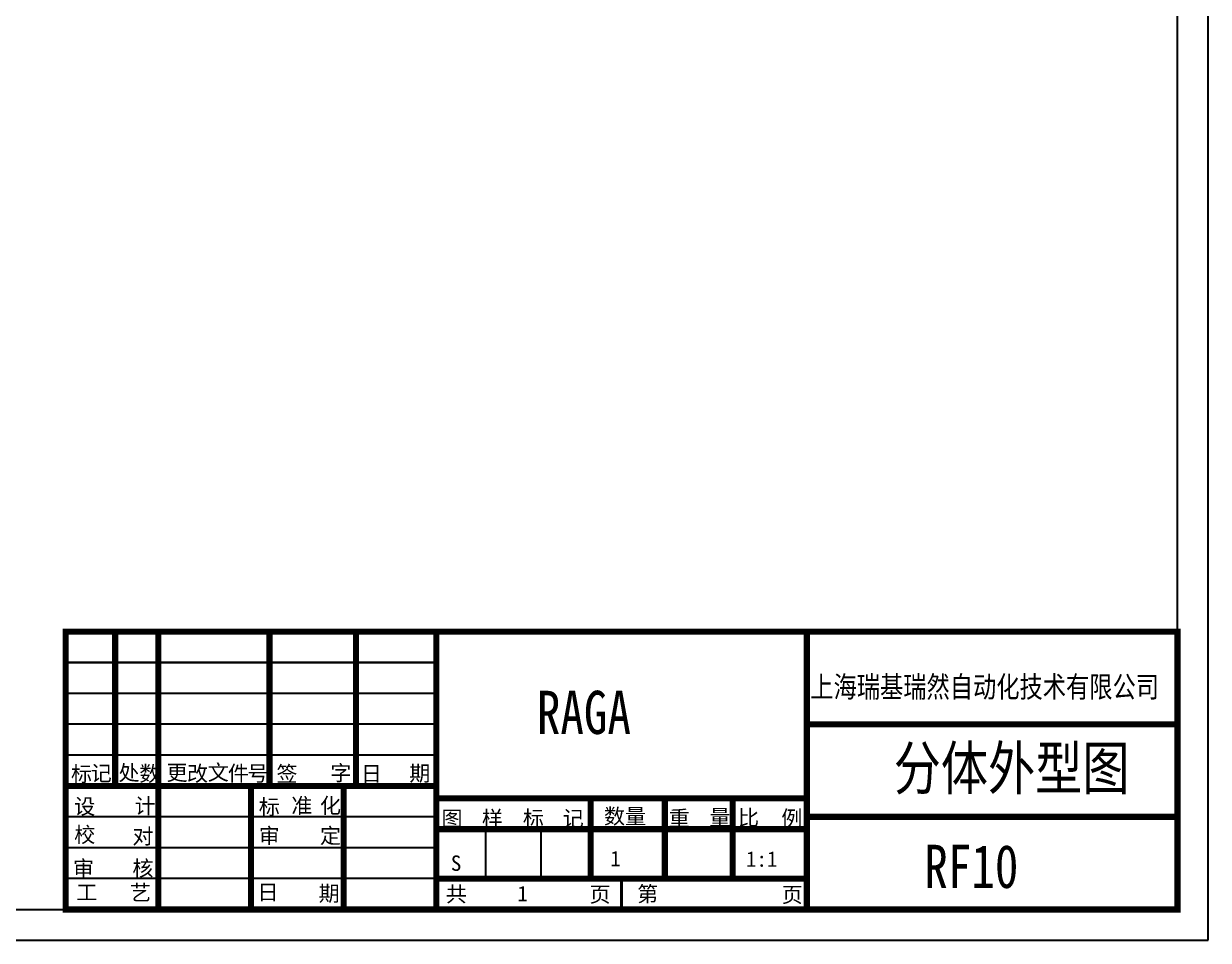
# Model space of a CAD drawing. Header units: millimetres. Extents: x 6533 to 7793, y 6972 to 7863.
# Drawn here: x 7218 to 7793, y 6972 to 7417 of the extents above; entities that cross this region are included whole.
import ezdxf

# ---------------------------------------------------------------- set-up
doc = ezdxf.new("R2010")
doc.units = ezdxf.units.MM
doc.linetypes.add('PHANTOM2', pattern=[31.75, 15.875, -3.175, 3.175, -3.175, 3.175, -3.175])
doc.layers.add('4-尺寸线', color=3, linetype='Continuous')
doc.layers.add('SD', color=7, linetype='PHANTOM2', lineweight=13)
doc.styles.add('STYLE5', font='SimSun.ttf', dxfattribs={"height": 3})

# ---------------------------------------------------------------- blocks, each defined once
blk = doc.blocks.new('A$C10B21CF3')
at = {"style": 'STYLE5', "width": 0.8}
blk.add_text('上海瑞基瑞然自动化技术有限公司', height=3, dxfattribs=at).set_placement((1.02, 1.23))

msp = doc.modelspace()

# ---------------------------------------------------------------- linework, layer by layer
at = {"layer": 'SD', "linetype": 'ByBlock', "lineweight": 30}
for p, q in [((7793.018, 6971.803), (7793.018, 7862.803)), ((7778.018, 6986.803), (7778.018, 7847.803)), ((7238.018, 7106.803), (7418.018, 7106.803)), ((7418.018, 7106.803), (7238.018, 7106.803)), ((7418.018, 7091.803), (7238.018, 7091.803)), ((7418.018, 7076.803), (7238.018, 7076.803)), ((7418.018, 7061.803), (7238.018, 7061.803)), ((7418.018, 7031.803), (7238.018, 7031.803)), ((7442.018, 7001.803), (7442.018, 7025.803)), ((7469.018, 7001.803), (7469.018, 7025.803)), ((7418.018, 7016.803), (7238.018, 7016.803)), ((7418.018, 7001.803), (7238.018, 7001.803)), ((6608.018, 6986.803), (7778.018, 6986.803)), ((6533.018, 6971.803), (7793.018, 6971.803))]:
    msp.add_line(p, q, dxfattribs=at)
at = {"layer": 'SD', "linetype": 'ByBlock', "lineweight": 30, "const_width": 3}
msp.add_lwpolyline([(7778.018, 6986.803), (7238.018, 6986.803), (7238.018, 7121.803), (7778.018, 7121.803)], close=True, dxfattribs=at)
for points in [[(7262.018, 7046.803), (7262.018, 7121.803)], [(7283.018, 7046.803), (7283.018, 7121.803)], [(7337.018, 7046.803), (7337.018, 7121.803)], [(7379.018, 7046.803), (7379.018, 7121.803)], [(7418.018, 6986.803), (7418.018, 7121.803)], [(7598.018, 6986.803), (7598.018, 7121.803)], [(7598.018, 7076.803), (7778.018, 7076.803)], [(7418.018, 7046.803), (7238.018, 7046.803)], [(7283.018, 6986.803), (7283.018, 7046.803)], [(7328.018, 6986.803), (7328.018, 7046.803)], [(7373.018, 6986.803), (7373.018, 7046.803)], [(7598.018, 7040.803), (7418.018, 7040.803)], [(7493.018, 7001.803), (7493.018, 7040.803)], [(7529.018, 7001.803), (7529.018, 7040.803)], [(7562.018, 7001.803), (7562.018, 7040.803)], [(7598.018, 7031.803), (7778.018, 7031.803)], [(7598.018, 7025.803), (7418.018, 7025.803)], [(7598.018, 7001.803), (7418.018, 7001.803)]]:
    msp.add_lwpolyline(points, dxfattribs=at)
at = {"layer": 'SD', "const_width": 1.5}
msp.add_lwpolyline([(7508.018, 7001.803), (7508.018, 6986.803)], dxfattribs=at)

# ---------------------------------------------------------------- block references
at = {"layer": '4-尺寸线', "xscale": 3.45, "yscale": 3.45, "zscale": 3.45}
msp.add_blockref('A$C10B21CF3', (7596.154, 7085.586), dxfattribs=at)

# ---------------------------------------------------------------- texts
at = {"layer": '4-尺寸线', "style": 'STYLE5', "width": 0.8}
for s, p in [('RAGA', (7466.865, 7072.079)), ('分体外型图', (7640.195, 7045.001)), ('RF10', (7655.062, 6997.247))]:
    msp.add_text(s, height=21, dxfattribs=at).set_placement(p)
at = {"layer": '4-尺寸线', "style": 'STYLE5'}
for s, p in [('1:1', (7568.44, 7007.548)), ('S', (7425.102, 7005.545))]:
    msp.add_text(s, height=7.5, dxfattribs=at).set_placement(p)
at = {"layer": 'SD', "linetype": 'ByBlock', "lineweight": 30, "style": 'STYLE5'}
for s, p in [('标', (7240.559, 7048.95)), ('记', (7250.164, 7049.258)), ('处', (7263.667, 7049.485)), ('数', (7273.789, 7049.073)), ('更', (7286.963, 7049.544)), ('改', (7296.925, 7049.132)), ('文', (7307.022, 7049.649)), ('件', (7316.786, 7049.19)), ('号', (7326.211, 7049.143)), ('签', (7340.384, 7048.989)), ('字', (7366.572, 7049.379)), ('日', (7381.434, 7049.047)), ('期', (7404.89, 7049.197)), ('设', (7242.138, 7033.124)), ('计', (7271.459, 7033.354)), ('标', (7331.789, 7032.887)), ('准', (7347.614, 7033.519)), ('化', (7361.511, 7033.508)), ('校', (7242.138, 7019.384)), ('对', (7270.415, 7018.652)), ('审', (7331.789, 7018.882)), ('定', (7361.511, 7018.886)), ('1', (7502.534, 7007.798)), ('审', (7241.496, 7003.067)), ('核', (7270.415, 7003.057)), ('工', (7243.155, 6991.361)), ('艺', (7269.202, 6991.224)), ('日', (7331.152, 6991.378)), ('期', (7360.875, 6990.805))]:
    msp.add_text(s, height=7.5, dxfattribs=at).set_placement(p)
at = {"layer": 'SD', "style": 'STYLE5'}
for s, p in [('图', (7420.555, 7027.193)), ('样', (7440.156, 7027.224)), ('标', (7460.078, 7027.351)), ('记', (7479.438, 7027.34)), ('数量', (7499.488, 7028.373)), ('重', (7530.931, 7027.374)), ('量', (7550.693, 7027.845)), ('比', (7564.59, 7027.673)), ('例', (7585.637, 7027.422)), ('共', (7422.65, 6990.533)), ('1', (7457.387, 6990.721)), ('页', (7492.459, 6990.362)), ('第', (7515.594, 6990.592)), ('页', (7585.804, 6990.201))]:
    msp.add_text(s, height=7.5, dxfattribs=at).set_placement(p)

doc.saveas('drawing.dxf')
